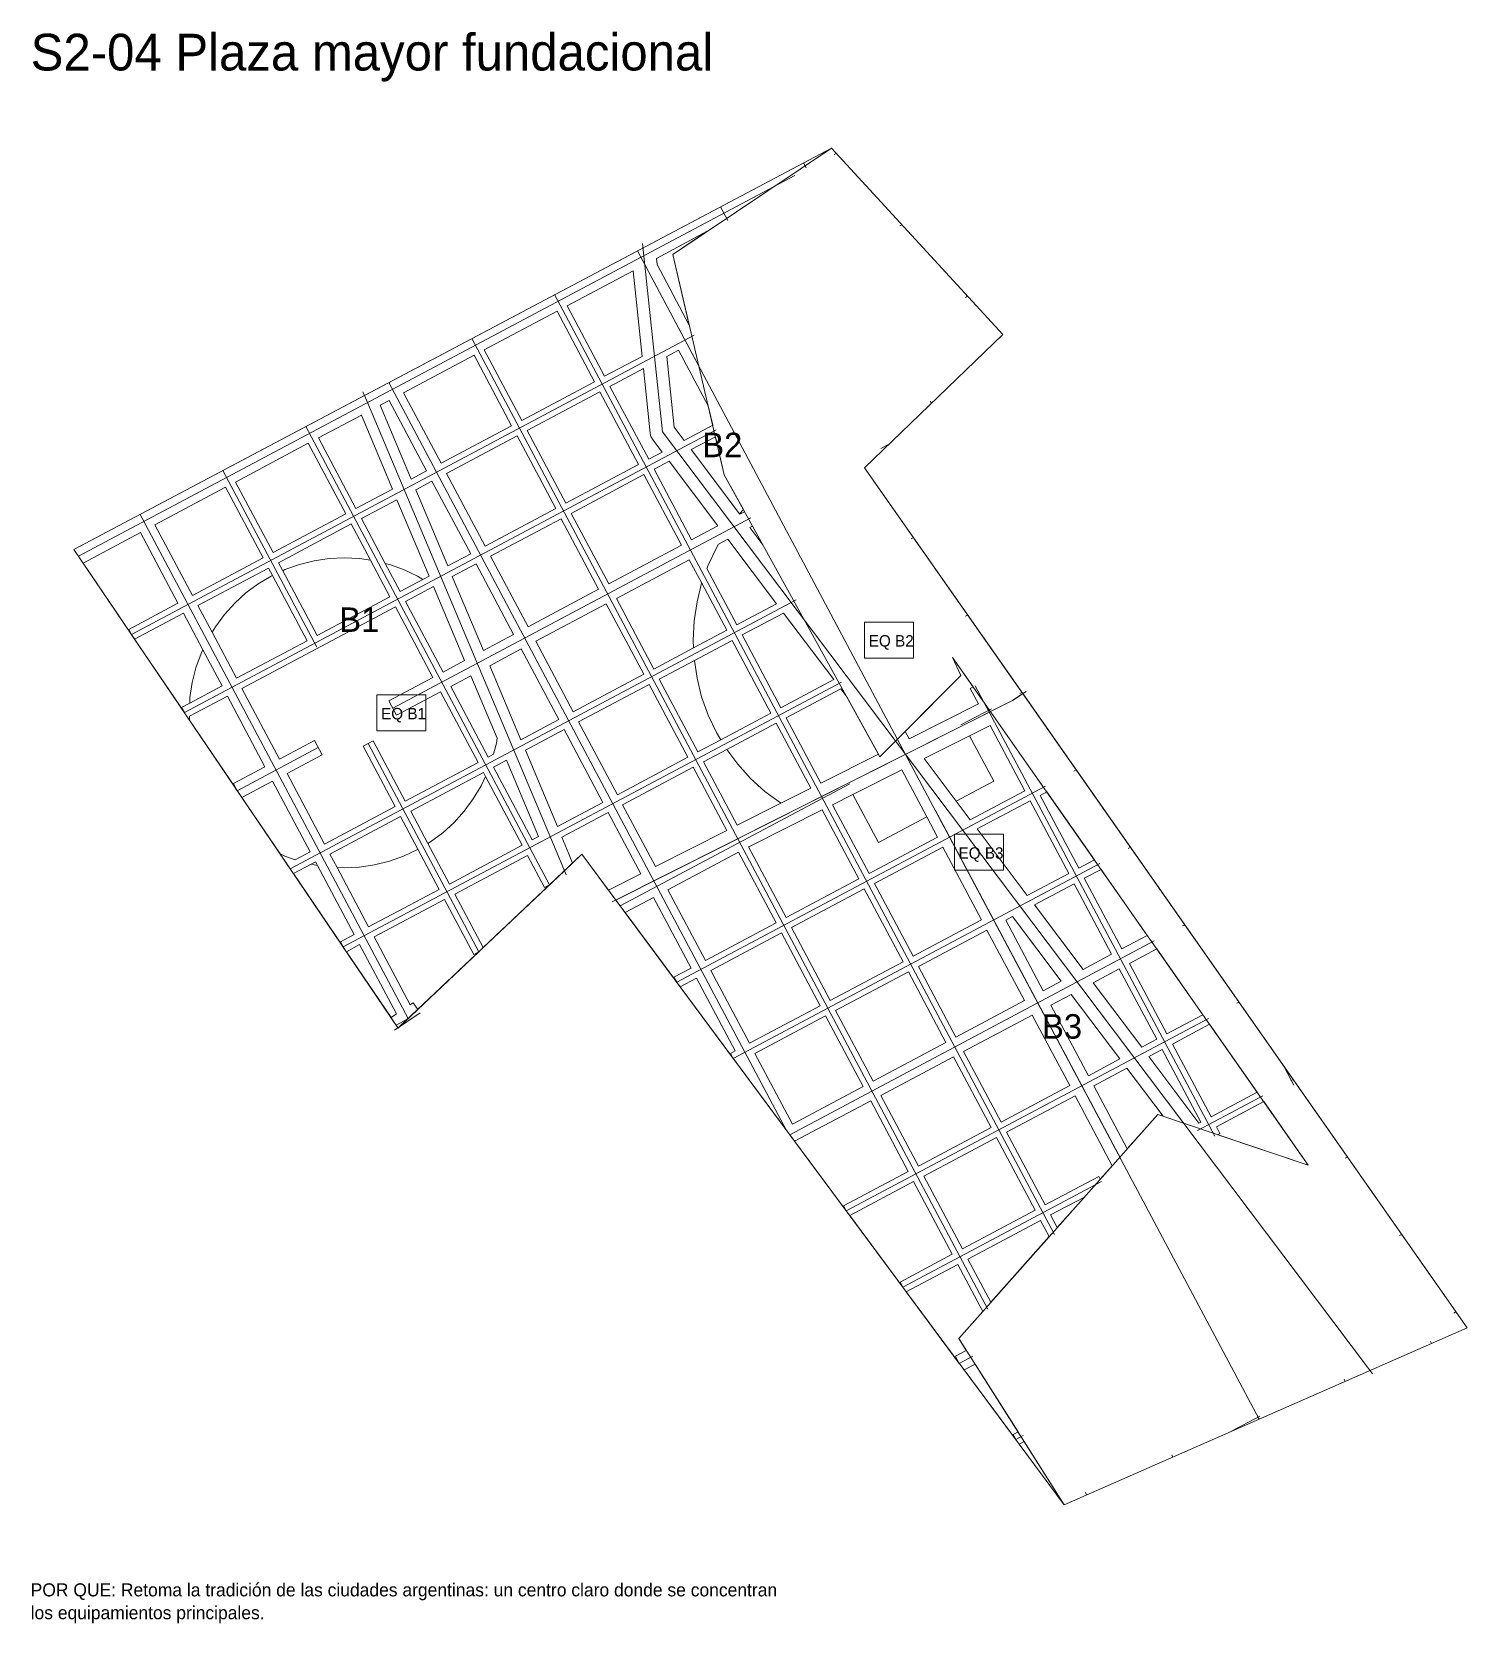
# Model space of a CAD drawing. Header units: metres. Extents: x 3873 to 16340, y -5213 to 3289.
# Drawn here: x 12581 to 14340, y 1087 to 3037 of the extents above; entities that cross this region are included whole.
import ezdxf

# ---------------------------------------------------------------- set-up
doc = ezdxf.new("R2010")
doc.units = ezdxf.units.M
for name, color, linetype, lineweight, plot in [('EQUIPAMIENTO', 5, 'Continuous', 0, False), ('LIMITE-INTERVENCION', 30, 'Continuous', 0, False), ('MANZANAS-PROPUESTAS', 33, 'Continuous', 0, False), ('SECTORES', 1, 'Continuous', 0, False), ('TEXTO', 7, 'Continuous', 0, False), ('VERDE-OBLIGATORIO', 3, 'Continuous', 0, False), ('VERDE-PROPUESTO', 82, 'Continuous', 0, False), ('VIA-BOULEVARD', 30, 'Continuous', 0, False), ('VIA-PRIMARIA', 1, 'Continuous', 0, False), ('VIA-SECUNDARIA', 8, 'Continuous', 0, False), ('VIA-TERCIARIA', 9, 'Continuous', 0, False)]:
    doc.layers.add(name, color=color, linetype=linetype, lineweight=lineweight, plot=plot)

msp = doc.modelspace()

# ---------------------------------------------------------------- linework, layer by layer
at = {"layer": 'EQUIPAMIENTO'}
for points in [[(13601.8, 2270), (13661.8, 2270), (13661.8, 2314), (13601.8, 2314), (13601.8, 2270)], [(13004.3, 2180.8), (13064.3, 2180.8), (13064.3, 2224.8), (13004.3, 2224.8), (13004.3, 2180.8)], [(13711.8, 2010), (13771.8, 2010), (13771.8, 2054), (13711.8, 2054), (13711.8, 2010)]]:
    msp.add_lwpolyline(points, close=True, dxfattribs=at)
at = {"layer": 'LIMITE-INTERVENCION'}
msp.add_lwpolyline([(12633, 2403), (13561, 2895), (13771.2, 2666.4), (13601.5, 2503.2), (14340, 1449), (13846.2, 1232.4), (13255.3, 2029.4), (13030.2, 1816.5), (12633, 2403)], close=True, dxfattribs=at)
at = {"layer": 'MANZANAS-PROPUESTAS'}
for points in [[(13347.4, 2752.2), (13346.6, 2759.8), (13408.7, 2792.9), (13366.7, 2764.7), (13387, 2677.7), (13347.4, 2752.2)], [(13237.2, 2701.7), (13318, 2744.6), (13329.1, 2639.6), (13283.2, 2615.2), (13237.2, 2701.7)], [(13135.7, 2647.7), (13224.9, 2695.1), (13270.9, 2608.6), (13181.7, 2561.2), (13135.7, 2647.7)], [(13036.8, 2595.1), (13123.3, 2641.1), (13169.3, 2554.6), (13082.8, 2508.6), (13036.8, 2595.1)], [(13380.6, 2536.7), (13368.5, 2552.7), (13359.3, 2639.7), (13373.7, 2647.4), (13410, 2579), (13415.6, 2555.3), (13380.6, 2536.7)], [(13289.8, 2602.8), (13330.7, 2624.6), (13339.1, 2545.4), (13339.3, 2544.1), (13339.6, 2542.8), (13340, 2541.5), (13340.6, 2540.3), (13341.3, 2539.1), (13342, 2538), (13353.8, 2522.4), (13337.2, 2513.6), (13289.8, 2602.8)], [(13188.3, 2548.8), (13277.4, 2596.2), (13324.9, 2507), (13235.7, 2459.6), (13188.3, 2548.8)], [(13008.2, 2579.9), (13019.1, 2585.7), (13065.1, 2499.2), (13046.4, 2489.2), (13008.2, 2579.9)], [(12932.6, 2539.7), (12985.2, 2567.7), (13023.3, 2477), (12978.6, 2453.2), (12932.6, 2539.7)], [(13089.4, 2496.2), (13175.9, 2542.2), (13223.3, 2453.1), (13136.8, 2407), (13089.4, 2496.2)], [(13389.1, 2525.4), (13418.9, 2541.2), (13429.8, 2494.3), (13453.2, 2451.9), (13448.5, 2446.6), (13389.1, 2525.4)], [(12966.2, 2446.6), (12877.1, 2399.2), (12831.1, 2485.7), (12920.2, 2533.1), (12966.2, 2446.6)], [(13343.8, 2501.3), (13362.3, 2511.1), (13422, 2431.9), (13389.8, 2414.7), (13343.8, 2501.3)], [(12732.2, 2433.1), (12818.7, 2479.2), (12864.7, 2392.6), (12778.2, 2346.6), (12732.2, 2433.1)], [(13051.8, 2476.3), (13071.7, 2486.8), (13119.1, 2397.7), (13091.1, 2382.8), (13051.8, 2476.3)], [(13242.2, 2447.3), (13331.4, 2494.7), (13377.4, 2408.2), (13288.3, 2360.7), (13242.2, 2447.3)], [(12985.2, 2440.8), (13028.8, 2464), (13068.1, 2370.5), (13060.4, 2366.4), (13053.9, 2370.4), (13037, 2378.3), (13019.5, 2384.6), (13014.4, 2385.9), (12985.2, 2440.8)], [(13143.4, 2394.7), (13229.9, 2440.7), (13275.9, 2354.2), (13189.4, 2308.2), (13143.4, 2394.7)], [(12714.5, 2423.8), (12760.5, 2337.2), (12700.2, 2305.1), (12703.5, 2299), (12644.2, 2386.4), (12714.5, 2423.8)], [(12996.4, 2389.9), (12982.9, 2391.9), (12964.3, 2392.8), (12945.7, 2391.9), (12927.2, 2389.2), (12909.2, 2384.6), (12891.6, 2378.3), (12888.8, 2377), (12883.6, 2386.8), (12972.8, 2434.3), (12996.4, 2389.9)], [(12784.7, 2334.3), (12871.3, 2380.3), (12876.2, 2371.1), (12874.7, 2370.4), (12858.8, 2360.8), (12843.8, 2349.7), (12830, 2337.2), (12817.4, 2323.3), (12806.3, 2308.4), (12802.2, 2301.5), (12784.7, 2334.3)], [(13096.6, 2369.8), (13125.7, 2385.3), (13171.7, 2298.8), (13134.7, 2279.1), (13096.6, 2369.8)], [(13343.7, 2256.5), (13297.6, 2343.1), (13386.8, 2390.5), (13402.2, 2361.7), (13402.1, 2361.7), (13396.4, 2338.8), (13393, 2315.5), (13391.8, 2292), (13392.3, 2282.4), (13343.7, 2256.5)], [(12767.1, 2324.9), (12790.9, 2280.1), (12788.8, 2275.5), (12782.5, 2258), (12778, 2239.9), (12775.2, 2221.4), (12774.9, 2214.6), (12765, 2209.4), (12768.3, 2203.2), (12707.4, 2293.1), (12767.1, 2324.9)], [(13285.3, 2336.5), (13331.3, 2250), (13244.8, 2204), (13198.8, 2290.5), (13285.3, 2336.5)], [(13142.5, 2260.6), (13181.1, 2281.1), (13227.1, 2194.6), (13180.6, 2169.9), (13142.5, 2260.6)], [(13397.6, 2155), (13350.2, 2244.2), (13393.2, 2267), (13396.4, 2245.2), (13402.1, 2222.3), (13410.1, 2200.1), (13420.2, 2178.8), (13425.5, 2169.8), (13397.6, 2155)], [(13385.3, 2148.4), (13298.8, 2102.4), (13251.3, 2191.6), (13337.9, 2237.6), (13385.3, 2148.4)], [(13755.4, 2187.3), (13797.9, 2107.3), (13731.1, 2071.8), (13714, 2094.4), (13760, 2118.9), (13730.3, 2174.7), (13755.4, 2187.3)], [(13281.1, 2093), (13225.4, 2063.4), (13186.1, 2156.9), (13233.7, 2182.2), (13281.1, 2093)], [(13445.5, 2065), (13404.2, 2142.6), (13432.8, 2157.9), (13446.3, 2139.7), (13462.1, 2122.3), (13479.6, 2106.5), (13498.5, 2092.4), (13499.2, 2092), (13445.5, 2065)], [(13202.3, 2051.2), (13194.6, 2047), (13147.1, 2136.2), (13163, 2144.6), (13202.3, 2051.2)], [(13433, 2058.7), (13345.4, 2014.6), (13305.3, 2090.1), (13391.9, 2136.1), (13433, 2058.7)], [(13093, 1993), (13066.5, 2042.8), (13069.9, 2044.8), (13084.8, 2055.9), (13098.7, 2068.5), (13111.2, 2082.3), (13122.3, 2097.3), (13131.9, 2113.2), (13137.3, 2124.8), (13182.2, 2040.5), (13093, 1993)], [(13587.4, 2102.8), (13618.7, 2043.8), (13677.9, 2075.2), (13691, 2050.5), (13607.2, 2005.9), (13562.4, 2090.2), (13587.4, 2102.8)], [(13851.9, 2005.8), (13801.1, 1978.8), (13739.6, 2060.5), (13804.4, 2095), (13851.9, 2005.8)], [(13864.2, 2012.4), (13816.8, 2101.5), (13824.9, 2105.8), (13883.3, 2022.5), (13864.2, 2012.4)], [(13244, 2018.7), (13239, 2030.9), (13239, 2031), (13230.8, 2050.5), (13287.7, 2080.7), (13327.6, 2005.6), (13287.8, 1985.6), (13255.3, 2029.4), (13244, 2018.7)], [(13549.9, 2083.9), (13594.8, 1999.3), (13505.6, 1951.9), (13459.6, 2038.5), (13459.9, 2038.6), (13549.9, 2083.9)], [(13080.7, 1986.5), (12994.1, 1940.5), (12955.4, 2013.2), (12964.3, 2012.8), (12982.9, 2013.7), (13001.4, 2016.5), (13019.5, 2021), (13037, 2027.3), (13053.9, 2035.2), (13054.5, 2035.6), (13080.7, 1986.5)], [(13493.3, 1945.4), (13406.7, 1899.4), (13360.7, 1985.9), (13447.2, 2031.9), (13493.3, 1945.4)], [(13613.7, 1993.6), (13697.6, 2038.2), (13745, 1949), (13661.1, 1904.4), (13613.7, 1993.6)], [(12923.6, 2017.4), (12927.2, 2016.5), (12931.4, 2015.8), (12976.5, 1931.1), (12959.6, 1922.1), (12962.9, 1915.9), (12902, 2005.8), (12923.6, 2017.4)], [(13099.6, 1980.7), (13188.8, 2028.1), (13209.7, 1988.8), (13215.8, 1992.1), (13134.5, 1915.1), (13099.6, 1980.7)], [(13916.8, 1913.5), (13870.8, 2000), (13891.4, 2011), (13948, 1930.1), (13916.8, 1913.5)], [(13904.4, 1906.9), (13869.4, 1888.3), (13809.7, 1967.5), (13858.4, 1993.4), (13904.4, 1906.9)], [(13048.7, 1847.5), (13044.9, 1844.9), (13000.7, 1928.1), (13087.2, 1974.1), (13123, 1906.8), (13129.2, 1910.1), (13054.2, 1839.2), (13048.7, 1847.5)], [(13343.1, 1976.5), (13389.1, 1890), (13368.2, 1878.9), (13371.5, 1872.7), (13308.2, 1958), (13343.1, 1976.5)], [(13648.8, 1897.8), (13559.6, 1850.4), (13512.2, 1939.6), (13601.4, 1987), (13648.8, 1897.8)], [(13782.9, 1953.2), (13842.6, 1874), (13820.6, 1862.3), (13774.6, 1948.8), (13782.9, 1953.2)], [(13547.2, 1843.8), (13460.7, 1797.8), (13413.3, 1887), (13499.8, 1933), (13547.2, 1843.8)], [(13667.7, 1892), (13751.6, 1936.6), (13797.6, 1850.1), (13713.7, 1805.5), (13667.7, 1892)], [(12983, 1918.7), (13028.2, 1833.8), (13021.5, 1829.3), (12966.8, 1910.1), (12983, 1918.7)], [(13972.2, 1809.3), (13926.2, 1895.8), (13959.6, 1913.6), (14016.3, 1832.7), (13972.2, 1809.3)], [(13395.6, 1877.6), (13443.1, 1788.4), (13437.5, 1785.4), (13440.7, 1779.3), (13375.7, 1867), (13395.6, 1877.6)], [(13701.4, 1798.9), (13612.2, 1751.5), (13566.2, 1838), (13655.4, 1885.4), (13701.4, 1798.9)], [(13959.8, 1802.7), (13941.3, 1792.9), (13881.6, 1872.1), (13913.8, 1889.2), (13959.8, 1802.7)], [(13854.8, 1857.8), (13914.5, 1778.6), (13876, 1758.1), (13830, 1844.6), (13854.8, 1857.8)], [(13599.8, 1744.9), (13513.3, 1698.9), (13467.3, 1785.5), (13553.8, 1831.5), (13599.8, 1744.9)], [(13723.1, 1787.8), (13807, 1832.4), (13853, 1745.9), (13769.1, 1701.3), (13723.1, 1787.8)], [(14026.2, 1707.7), (13978.8, 1796.9), (14024.4, 1821.2), (14082.7, 1737.8), (14026.2, 1707.7)], [(13756.8, 1694.7), (13667.6, 1647.3), (13621.6, 1733.8), (13710.8, 1781.3), (13756.8, 1694.7)], [(14013.8, 1701.2), (14011.4, 1699.9), (13949.9, 1781.6), (13966.4, 1790.3), (14013.8, 1701.2)], [(13882.5, 1745.8), (13923.1, 1767.3), (13967.4, 1708.4), (13961, 1710.6), (13923.6, 1668.5), (13882.5, 1745.8)], [(13609.2, 1727.3), (13655.2, 1640.7), (13576, 1598.6), (13579.3, 1592.4), (13516, 1677.7), (13609.2, 1727.3)], [(13888.7, 1634.6), (13823.1, 1599.8), (13775.7, 1688.9), (13859.6, 1733.5), (13905.2, 1647.8), (13890.5, 1631.3), (13888.7, 1634.6)], [(14037.1, 1687.2), (14032.8, 1695.4), (14090.8, 1726.3), (14145.3, 1648.5), (14034.6, 1685.8), (14037.1, 1687.2)], [(13810.8, 1593.2), (13721.6, 1545.8), (13674.2, 1635), (13763.3, 1682.4), (13810.8, 1593.2)], [(13661.8, 1628.4), (13709.2, 1539.2), (13645.2, 1505.2), (13648.5, 1499), (13583.5, 1586.7), (13661.8, 1628.4)], [(13829.7, 1587.4), (13871, 1609.4), (13837.8, 1572.1), (13829.7, 1587.4)], [(13728.1, 1533.4), (13817.3, 1580.8), (13827.9, 1560.9), (13756.3, 1480.4), (13728.1, 1533.4)], [(13713.1, 1414.4), (13717.8, 1405.6), (13652.7, 1493.3), (13715.8, 1526.8), (13746.4, 1469.3), (13717, 1436.2), (13726.3, 1421.5), (13713.1, 1414.4)], [(13783.8, 1318.4), (13787.1, 1312.2), (13723.8, 1397.5), (13737.1, 1404.5), (13789.7, 1321.5), (13783.8, 1318.4)], [(13791.3, 1306.5), (13797.2, 1309.7), (13846.2, 1232.4), (13791.3, 1306.5)]]:
    msp.add_lwpolyline(points, close=True, dxfattribs=at)
at = {"layer": 'SECTORES'}
for points in [[(12989.1, 2591.8), (13561, 2895), (13771.2, 2666.4), (13601.5, 2503.2), (13795.5, 2226.3), (13783, 2218), (13296.9, 1973.4), (13255.3, 2029.4), (13233.9, 2009.2), (13227, 2026), (12992, 2585), (12989.1, 2591.8)], [(13030.2, 1816.5), (13030, 1816.9), (12633, 2403), (12989.1, 2591.8), (12992, 2585), (13227, 2026), (13233.9, 2009.2), (13032.1, 1818.3), (13030.2, 1816.5)], [(13795.5, 2226.3), (14340, 1449), (13846.2, 1232.4), (13296.9, 1973.4), (13783, 2218), (13795.5, 2226.3)]]:
    msp.add_lwpolyline(points, close=True, dxfattribs=at)
at = {"layer": 'VERDE-OBLIGATORIO'}
msp.add_lwpolyline([(14145.3, 1648.5), (13709.6, 2270.5), (13719.7, 2248.7), (13620.6, 2148.7), (13429.8, 2494.3), (13366.7, 2764.7), (13561, 2895), (13771.2, 2666.4), (13601.5, 2503.2), (14340, 1449), (13846.2, 1232.4), (13717, 1436.2), (13961, 1710.6), (14145.3, 1648.5)], close=True, dxfattribs=at)
at = {"layer": 'VERDE-PROPUESTO'}
for points in [[(13448.8, 2446.1), (13448.5, 2446.6), (13453.2, 2451.9), (13454.7, 2449.2), (13448.8, 2446.1)], [(13461, 2430), (13464.4, 2431.7), (13477.1, 2408.7), (13461, 2430)], [(13420.2, 2405.1), (13422.9, 2409.7), (13434.2, 2415.7), (13493.9, 2336.5), (13445.2, 2310.5), (13408.5, 2379.5), (13410.1, 2383.8), (13420.2, 2405.1)], [(12909.2, 2384.6), (12927.2, 2389.2), (12945.7, 2391.9), (12964.3, 2392.8), (12982.9, 2391.9), (12996.4, 2389.9), (13020.2, 2345.1), (12931.1, 2297.7), (12888.8, 2377), (12891.6, 2378.3), (12909.2, 2384.6)], [(13037, 2378.3), (13053.9, 2370.4), (13060.4, 2366.4), (13032.6, 2351.6), (13014.4, 2385.9), (13019.5, 2384.6), (13037, 2378.3)], [(12817.4, 2323.3), (12830, 2337.2), (12843.8, 2349.7), (12858.8, 2360.8), (12874.7, 2370.4), (12876.2, 2371.1), (12918.7, 2291.1), (12832.2, 2245.1), (12802.2, 2301.5), (12806.3, 2308.4), (12817.4, 2323.3)], [(13393, 2315.5), (13396.4, 2338.8), (13402.1, 2361.7), (13402.2, 2361.7), (13432.8, 2304), (13392.3, 2282.4), (13391.8, 2292), (13393, 2315.5)], [(13039.2, 2339.3), (13073.5, 2357.6), (13111.7, 2266.8), (13085.2, 2252.8), (13039.2, 2339.3)], [(12838.7, 2232.7), (13026.8, 2332.7), (13072.8, 2246.2), (13019, 2217.6), (13028.4, 2199.9), (13082.2, 2228.5), (13128.2, 2142), (13039, 2094.6), (12999.7, 2168.6), (12987.3, 2162), (13026.7, 2088), (12940.1, 2042), (12894.1, 2128.5), (12937, 2151.3), (12927.6, 2169), (12884.7, 2146.2), (12838.7, 2232.7)], [(13502.5, 2325.1), (13564, 2243.5), (13499.2, 2209), (13451.8, 2298.2), (13502.5, 2325.1)], [(13410.1, 2200.1), (13402.1, 2222.3), (13396.4, 2245.2), (13393.2, 2267), (13439.4, 2291.6), (13486.8, 2202.4), (13425.5, 2169.8), (13420.2, 2178.8), (13410.1, 2200.1)], [(12778, 2239.9), (12782.5, 2258), (12788.8, 2275.5), (12790.9, 2280.1), (12814.5, 2235.7), (12774.9, 2214.6), (12775.2, 2221.4), (12778, 2239.9)], [(13731.2, 2232.8), (13741.3, 2213.8), (13656.4, 2171.1), (13651.6, 2180), (13719.7, 2248.7), (13709.6, 2270.5), (13734.7, 2234.7), (13731.2, 2232.8)], [(13147.2, 2152.1), (13140.6, 2148.6), (13094.6, 2235.1), (13119.4, 2248.3), (13151.6, 2171.9), (13150.7, 2165.7), (13147.2, 2152.1)], [(12774.8, 2193.7), (12774.5, 2198.6), (12821.1, 2223.3), (12867.1, 2136.8), (12828.5, 2116.3), (12833.2, 2107.4), (12824, 2121), (12774.8, 2193.7)], [(13572.6, 2232.2), (13579.8, 2222.5), (13618.7, 2152.1), (13548.3, 2116.7), (13505.8, 2196.6), (13572.6, 2232.2)], [(13479.6, 2106.5), (13462.1, 2122.3), (13446.3, 2139.7), (13432.8, 2157.9), (13493.4, 2190.1), (13535.8, 2110.4), (13499.2, 2092), (13498.5, 2092.4), (13479.6, 2106.5)], [(13714, 2094.4), (13674.6, 2146.7), (13730.3, 2174.7), (13760, 2118.9), (13714, 2094.4)], [(13122.3, 2097.3), (13111.2, 2082.3), (13098.7, 2068.5), (13084.8, 2055.9), (13069.9, 2044.8), (13066.5, 2042.8), (13045.6, 2082.2), (13134.8, 2129.6), (13137.3, 2124.8), (13131.9, 2113.2), (13122.3, 2097.3)], [(13647.2, 2132.9), (13677.9, 2075.2), (13618.7, 2043.8), (13587.4, 2102.8), (13647.2, 2132.9)], [(12885.5, 2030.2), (12838.8, 2099.1), (12876.5, 2119.1), (12922.5, 2032.6), (12904.1, 2022.8), (12891.6, 2027.3), (12885.5, 2030.2)], [(13037, 2027.3), (13019.5, 2021), (13001.4, 2016.5), (12982.9, 2013.7), (12964.3, 2012.8), (12955.4, 2013.2), (12946.7, 2029.6), (13033.2, 2075.6), (13054.5, 2035.6), (13053.9, 2035.2), (13037, 2027.3)], [(12923.6, 2017.4), (12929.1, 2020.3), (12931.4, 2015.8), (12927.2, 2016.5), (12923.6, 2017.4)]]:
    msp.add_lwpolyline(points, close=True, dxfattribs=at)
at = {"layer": 'VIA-BOULEVARD'}
for points in [[(14085.1, 1337.2), (13323.7, 2769.2)], [(12987.1, 2596.4), (12992, 2585), (13227, 2026), (13235.9, 2004.2)]]:
    msp.add_lwpolyline(points, dxfattribs=at)
at = {"layer": 'VIA-PRIMARIA'}
for points in [[(13329.6, 2778), (13354, 2547), (14218, 1401), (14224.1, 1392.7)], [(13292.3, 1971.1), (13783, 2218), (13799.7, 2229)], [(13025.8, 1814.1), (13057.1, 1835)]]:
    msp.add_lwpolyline(points, dxfattribs=at)
at = {"layer": 'VIA-SECUNDARIA'}
for points in [[(13564.3, 2886.9), (13567.1, 2888.4)], [(12638.6, 2394.7), (13516.2, 2861.4)], [(13404, 2618), (13323.7, 2769.2)], [(13506.2, 1691), (13018.8, 2607.6)], [(13621.5, 2526.6), (13631.2, 2531.8)], [(13042.5, 1828.2), (12714, 2446)], [(13023.7, 2208.7), (13462.2, 2441.9)], [(13791.8, 2226.4), (13794.4, 2227.8)], [(13719.8, 2188.1), (13757.1, 2207.9)], [(12833.2, 2107.4), (12932.3, 2160.2)], [(13302.2, 1966.1), (13583.8, 2115.8)], [(13915.9, 1655.3), (13688, 2084)], [(13991.2, 1941.7), (13993.9, 1943.1)], [(13510, 1685.8), (13956.5, 1923.2)], [(13027.7, 1820.2), (13042.2, 1827.8)], [(14190.6, 1657), (14193.3, 1658.4)], [(13717.8, 1405.6), (13734.4, 1414.4)], [(14085.1, 1337.2), (14083.6, 1339.8)]]:
    msp.add_lwpolyline(points, dxfattribs=at)
at = {"layer": 'VIA-TERCIARIA'}
for points in [[(13530.2, 2870.7), (13526.9, 2876.9)], [(13434.1, 2806.3), (13425.3, 2823)], [(13644.8, 2799.5), (13647.5, 2800.9)], [(13834.4, 1563.7), (13222, 2715.3)], [(13725.2, 2712), (13727.9, 2713.4)], [(12703.5, 2299), (13392.9, 2665.6)], [(13752.9, 1472), (13120.4, 2661.4)], [(13683.6, 2582.1), (13682.1, 2584.9)], [(12768.3, 2203.2), (13420, 2549.7)], [(13215.8, 1992.1), (12917.2, 2553.7)], [(12930.8, 2283.2), (12815.6, 2499.8)], [(13658.8, 2416.2), (13661.5, 2417.6)], [(12898, 2011.7), (13517.8, 2341.2)], [(13725.3, 2321.3), (13727.9, 2322.7)], [(12962.9, 1915.9), (13573.3, 2240.5)], [(14031, 1683.9), (13737.3, 2236.1)], [(13129.2, 1910.1), (12993.5, 2165.3)], [(13858.2, 2131.5), (13860.9, 2132.9)], [(13371.5, 1872.7), (13823.5, 2113)], [(13924.7, 2036.6), (13927.4, 2038)], [(13440.7, 1779.3), (13890, 2018.1)], [(14057.7, 1846.8), (14060.3, 1848.2)], [(13579.3, 1592.4), (14023, 1828.4)], [(14127.8, 1746.6), (14116.3, 1768.3)], [(14124.1, 1751.9), (14126.8, 1753.3)], [(14009.7, 1691), (14089.5, 1733.5)], [(13648.5, 1499), (13892, 1628.4)], [(14257.1, 1562.1), (14259.8, 1563.5)], [(14323.6, 1467.2), (14326.3, 1468.6)], [(14296.3, 1429.8), (14294.9, 1432.5)], [(14190.7, 1383.5), (14189.3, 1386.2)], [(14050.6, 1322.1), (14085.8, 1340.8)], [(13787.1, 1312.2), (13796.1, 1317)], [(13979.4, 1290.8), (13978, 1293.5)], [(13873.8, 1244.5), (13872.4, 1247.2)]]:
    msp.add_lwpolyline(points, dxfattribs=at)

# ---------------------------------------------------------------- texts
at = {"layer": 'EQUIPAMIENTO'}
for s, p in [('EQ B2', (13606.8, 2284)), ('EQ B1', (13009.3, 2194.8)), ('EQ B3', (13716.8, 2024))]:
    msp.add_text(s, height=14, dxfattribs=at).set_placement(p)
at = {"layer": 'SECTORES'}
for s, p in [('B2', (13402.8, 2516.1)), ('B1', (12958, 2302)), ('B3', (13819.1, 1803.5))]:
    msp.add_text(s, height=30, dxfattribs=at).set_placement(p)
at = {"layer": 'TEXTO'}
for s, height, p in [('S2-04 Plaza mayor fundacional', 45, (12580, 2990)), ('POR QUE: Retoma la tradición de las ciudades argentinas: un centro claro donde se concentran', 16, (12580, 1120)), ('los equipamientos principales.', 16, (12580, 1092))]:
    msp.add_text(s, height=height, dxfattribs=at).set_placement(p)

doc.saveas('drawing.dxf')
